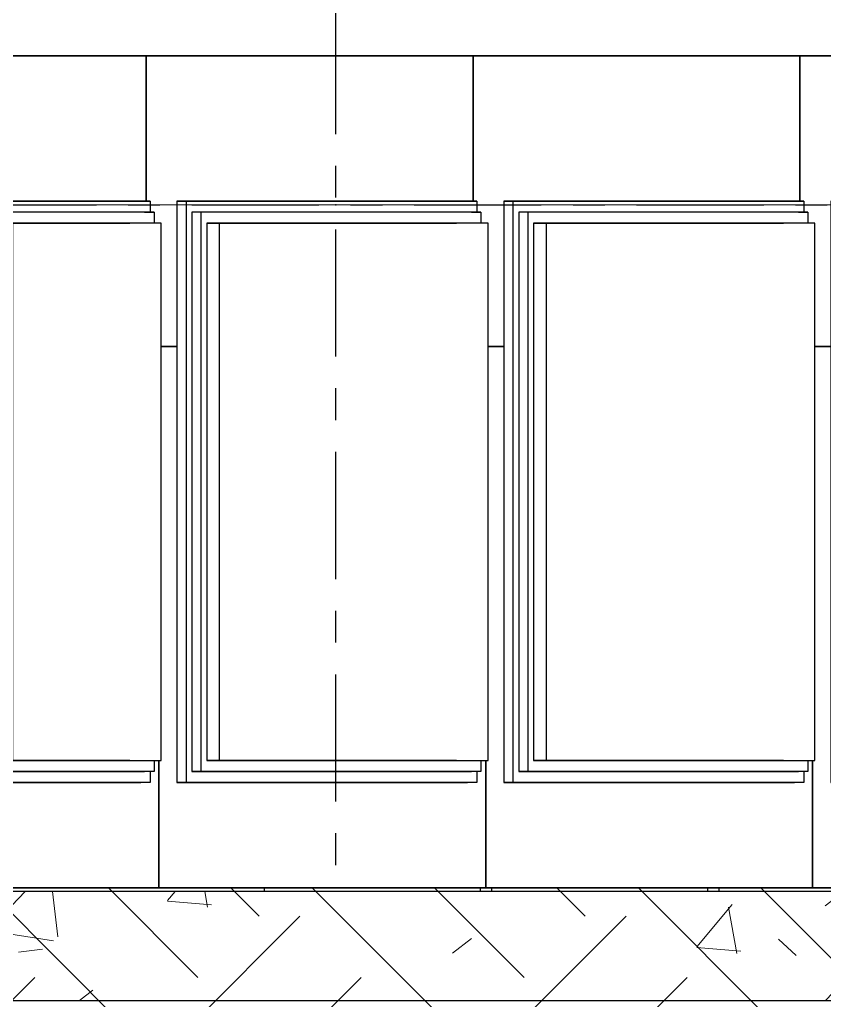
# Model space of a CAD drawing. Header units: millimetres. Extents: x 3774 to 718460, y -768339 to 192544.
# Drawn here: x 511096 to 512204, y -732512 to -731162 of the extents above; entities that cross this region are included whole.
import ezdxf
from ezdxf.enums import TextEntityAlignment as Align
from ezdxf.xclip import XClip

# ---------------------------------------------------------------- set-up
doc = ezdxf.new("R2010")
doc.units = ezdxf.units.MM
doc.header["$XCLIPFRAME"] = 0
doc.set_wipeout_variables(frame=1)
doc.linetypes.add('TA_GL_000.70000', pattern=[1.925, 0.7, -0.175, 0.175, -0.175, 0.7])
doc.linetypes.add('XKITLINE00', pattern=[0])
for name, color, linetype in [('000 - 0_HIDE_OBJ_FRAMING_DEF_SUB_1', 7, 'Continuous'), ('000 - 0_SYM_DWG_GRID-BUBBLE_MAIN_COLOR_1', 7, 'Continuous'), ('000 - 0_SYM_DWG_GRIDLINE_MAIN_COLOR_251', 7, 'Continuous'), ('000 - 0_SYM_DWG_LEVEL_TEXT', 7, 'Continuous')]:
    doc.layers.add(name, color=color, linetype=linetype)
doc.layers.add('Part', color=7, linetype='Continuous', lineweight=0)
doc.styles.add('ARIAL', font='arial.ttf')
doc.styles.add('Arial_1', font='arial.ttf', dxfattribs={"height": 125})
doc.styles.add('TA', font='', dxfattribs={"height": 4.5})
doc.styles.get('TA').set_extended_font_data('Cordia New')

# ---------------------------------------------------------------- blocks, each defined once
blk = doc.blocks.new('*U7980')
at = {"layer": '000 - 0_SYM_DWG_GRIDLINE_MAIN_COLOR_251', "color": 7, "linetype": 'ByBlock', "ltscale": 5}
blk.add_line((34.8, 0), (-343.8, 0), dxfattribs=at)
at = {"layer": '000 - 0_SYM_DWG_GRIDLINE_MAIN_COLOR_251', "color": 7}
blk.add_point((0, 0), dxfattribs=at)
at = {"color": 7, "style": 'TA', "flags": 1}
blk.add_attdef('LOCATION', (6, -6), '', height=4.5, rotation=270, dxfattribs=at)
at = {"layer": '000 - 0_SYM_DWG_GRID-BUBBLE_MAIN_COLOR_1', "color": 7, "style": 'ARIAL'}
blk.add_attdef('GRID-HEAD', text='', height=4, rotation=90, dxfattribs=at).set_placement((52.8, 0), align=Align.MIDDLE_CENTER)
blk = doc.blocks.new('*U6349')
at = {"color": 7}
blk.add_point((0, 0), dxfattribs=at)
at = {"layer": '000 - 0_SYM_DWG_LEVEL_TEXT', "color": 7, "style": 'Arial_1'}
for tag, p in [('LV_NAME_1', (-185.775, 11.925)), ('LV_NAME_2', (-185.787, 6.835)), ('LV_NAME_3', (-185.798, 1.744))]:
    blk.add_attdef(tag, p, '', height=3, dxfattribs=at)
blk = doc.blocks.new('*U6348')
at = {"color": 7}
blk.add_point((0, 0), dxfattribs=at)
at = {"layer": '000 - 0_SYM_DWG_LEVEL_TEXT', "color": 7, "style": 'Arial_1'}
for tag, p in [('LV_NAME_1', (-185.775, 11.925)), ('LV_NAME_2', (-185.787, 6.835)), ('LV_NAME_3', (-185.798, 1.744))]:
    blk.add_attdef(tag, p, '', height=3, dxfattribs=at)
blk = doc.blocks.new('*U6352')
at = {"layer": '000 - 0_SYM_DWG_GRIDLINE_MAIN_COLOR_251', "color": 7, "linetype": 'ByBlock', "ltscale": 5}
blk.add_line((70, 0), (-169.147, 0), dxfattribs=at)
at = {"color": 7, "style": 'TA', "flags": 1}
blk.add_attdef('LOCATION', (6, -6), '', height=4.5, rotation=270, dxfattribs=at)
blk = doc.blocks.new('*U6351')
at = {"layer": '000 - 0_SYM_DWG_GRIDLINE_MAIN_COLOR_251', "color": 7, "linetype": 'ByBlock', "ltscale": 5}
blk.add_line((70, 0), (-169.147, 0), dxfattribs=at)
at = {"color": 7, "style": 'TA', "flags": 1}
blk.add_attdef('LOCATION', (6, -6), '', height=4.5, rotation=270, dxfattribs=at)
blk = doc.blocks.new('W-1-PP19-SE-ENT3_20260407-142914_PP19_ENT3_ELE4_DIMS_2')
at = {"color": 7, "xscale": 50, "yscale": 50, "zscale": 50}
for name, p in [('*U6349', (0, 102450)), ('*U6348', (0, 101510))]:
    blk.add_blockref(name, p, dxfattribs=at)
at = {"layer": '000 - 0_SYM_DWG_GRIDLINE_MAIN_COLOR_251', "color": 7, "linetype": 'TA_GL_000.70000'}
for name, p, xscale, yscale, zscale, rotation in [('*U7980', (0, 102450), 50.00000000000007, 50.00000000000007, 50.00000000000007, 270), ('*U6352', (-2517, 102450), 50.00000000000003, 50.00000000000003, 50.00000000000003, 180), ('*U6351', (-2517, 101510), 50.00000000000003, 50.00000000000003, 50.00000000000003, 180)]:
    blk.add_blockref(name, p, dxfattribs=dict(at, xscale=xscale, yscale=yscale, zscale=zscale, rotation=rotation))
blk = doc.blocks.new('*A20176356')
at = {"layer": 'Part', "color": 7, "linetype": 'XKITLINE00', "lineweight": 0}
blk.add_line((2545.364959, -156.339902), (2577.484962, -156.339902), dxfattribs=at)
blk = doc.blocks.new('W-1-PP19-SE-ENT3_20260407-143459_PP19_ENT3_SE_ELE4')
at = {"color": 7, "lineweight": 0, "xscale": 125, "yscale": 125, "zscale": 125}
blk.add_blockref('*A20176356', (-320145.950375, 121992.48775), dxfattribs=at)
blk = doc.blocks.new('*U7984')
at = {"layer": 'Defpoints', "color": 7}
blk.add_lwpolyline([(0, -500), (11957.346, -500), (11957.346, 0), (0, 0)], close=True, dxfattribs=at)
at = {"color": 7}
blk.add_wipeout([(0, -500), (11957.346, -500), (11957.346, 0), (0, 0)], dxfattribs=at)
h = blk.add_hatch()
h.set_pattern_fill('EARTH', scale=50, angle=45)
h.paths.add_polyline_path([(0, -500), (11957.346, -500), (11957.346, 0), (0, 0)])
blk.add_line((-250, 0), (12207.346, 0), dxfattribs=at)
blk = doc.blocks.new('DPA_Rectangular - 250 x 400 mm-V144-2350-01 ENTRANCE 3 ELEVATION 4')
at = {"layer": '000 - 0_HIDE_OBJ_FRAMING_DEF_SUB_1', "color": 7}
for p, q in [((-13162.7, 102450), (-13037.7, 102450)), ((-12816.3, 102450), (-13162.7, 102450)), ((-13037.7, 102450), (-12691.3, 102450)), ((-12691.3, 102450), (-12816.3, 102450))]:
    blk.add_line(p, q, dxfattribs=at)
blk = doc.blocks.new('DPA_CP_Entrance Facade Base Panel - Facade Base Panel-V154-2350-01 ENTRANCE 3 ELEVATION 4')
at = {"layer": '000 - 0_HIDE_OBJ_FRAMING_DEF_SUB_1', "color": 7}
for p, q in [((-11983, 102450), (-12433, 102450)), ((-12433, 102450), (-12415.6, 102450)), ((-12415.6, 102450), (-11965.6, 102450)), ((-12415.6, 102250), (-12415.6, 102450)), ((-11965.6, 102450), (-11983, 102450)), ((-11965.6, 102450), (-11965.6, 102250)), ((-12360.3, 102250), (-12373.3, 102250)), ((-12373.3, 102250), (-12373.3, 101450)), ((-12373.3, 102250), (-11973.3, 102250)), ((-12360.3, 101450), (-12360.3, 102250)), ((-11960.3, 102250), (-12360.3, 102250)), ((-11973.3, 102250), (-11960.3, 102250)), ((-11960.3, 102250), (-11960.3, 102235)), ((-12339.8, 102235), (-12352.8, 102235)), ((-12352.8, 102235), (-12352.8, 101465)), ((-11967.8, 102235), (-12352.8, 102235)), ((-12339.8, 101465), (-12339.8, 102235)), ((-11954.8, 102235), (-12339.8, 102235)), ((-11967, 102235), (-11954.8, 102235)), ((-11954.8, 102235), (-11954.8, 102220)), ((-11988.3, 102220), (-12332.3, 102220)), ((-12332.3, 102220), (-12332.3, 101480)), ((-11962.3, 102220), (-12332.3, 102220)), ((-12332.3, 102220), (-11988.3, 102220)), ((-12332.3, 102220), (-12315, 102220)), ((-11945, 102220), (-12315, 102220)), ((-12315, 102220), (-12315, 101480)), ((-11962.3, 102220), (-11988.3, 102220)), ((-11945, 102220), (-11988.3, 102220)), ((-11945, 101480), (-11945, 102220)), ((-12373.3, 102050), (-12395, 102050)), ((-12395, 102050), (-12373.3, 102050)), ((-12398.3, 101305), (-12398.3, 101480)), ((-11988.3, 101480), (-12332.3, 101480)), ((-12332.3, 101480), (-11962.3, 101480)), ((-11988.3, 101480), (-12332.3, 101480)), ((-12332.3, 101480), (-12315, 101480)), ((-12315, 101480), (-11945, 101480)), ((-11988.3, 101480), (-11962.3, 101480)), ((-11988.3, 101480), (-11945, 101480)), ((-11954.8, 101480), (-11954.8, 101465)), ((-11948.3, 101480), (-11948.3, 101305)), ((-12339.8, 101465), (-12352.8, 101465)), ((-12352.8, 101465), (-11967.8, 101465)), ((-11954.8, 101465), (-12339.8, 101465)), ((-11954.8, 101465), (-11967, 101465)), ((-11960.3, 101465), (-11960.3, 101450)), ((-12360.3, 101450), (-12373.3, 101450)), ((-12373.3, 101450), (-11973.3, 101450)), ((-11960.3, 101450), (-12360.3, 101450)), ((-11960.3, 101450), (-11973.3, 101450))]:
    blk.add_line(p, q, dxfattribs=at)
blk = doc.blocks.new('DPA_CP_Entrance Facade Base Panel - Facade Base Panel-12301301-2350-01 ENTRANCE 3 ELEVATION 4')
at = {"layer": '000 - 0_HIDE_OBJ_FRAMING_DEF_SUB_1', "color": 7}
for p, q in [((-11533, 102450), (-11983, 102450)), ((-11983, 102450), (-11965.6, 102450)), ((-11965.6, 102450), (-11515.6, 102450)), ((-11965.6, 102250), (-11965.6, 102450)), ((-11515.6, 102450), (-11533, 102450)), ((-11515.6, 102450), (-11515.6, 102250)), ((-11910.3, 102250), (-11923.3, 102250)), ((-11923.3, 102250), (-11923.3, 101450)), ((-11923.3, 102250), (-11523.3, 102250)), ((-11910.3, 101450), (-11910.3, 102250)), ((-11510.3, 102250), (-11910.3, 102250)), ((-11523.3, 102250), (-11510.3, 102250)), ((-11510.3, 102250), (-11510.3, 102235)), ((-11889.8, 102235), (-11902.8, 102235)), ((-11902.8, 102235), (-11902.8, 101465)), ((-11517.8, 102235), (-11902.8, 102235)), ((-11889.8, 101465), (-11889.8, 102235)), ((-11504.8, 102235), (-11889.8, 102235)), ((-11517.8, 102235), (-11504.8, 102235)), ((-11504.8, 102235), (-11504.8, 102220)), ((-11538.3, 102220), (-11882.3, 102220)), ((-11882.3, 102220), (-11882.3, 101480)), ((-11512.3, 102220), (-11882.3, 102220)), ((-11882.3, 102220), (-11538.3, 102220)), ((-11882.3, 102220), (-11865, 102220)), ((-11495, 102220), (-11865, 102220)), ((-11865, 102220), (-11865, 101480)), ((-11512.3, 102220), (-11538.3, 102220)), ((-11495, 102220), (-11538.3, 102220)), ((-11495, 101480), (-11495, 102220)), ((-11923.3, 102050), (-11945, 102050)), ((-11945, 102050), (-11923.3, 102050)), ((-11948.3, 101305), (-11948.3, 101480)), ((-11538.3, 101480), (-11882.3, 101480)), ((-11882.3, 101480), (-11512.3, 101480)), ((-11538.3, 101480), (-11882.3, 101480)), ((-11882.3, 101480), (-11865, 101480)), ((-11865, 101480), (-11495, 101480)), ((-11538.3, 101480), (-11512.3, 101480)), ((-11538.3, 101480), (-11495, 101480)), ((-11504.8, 101480), (-11504.8, 101465)), ((-11498.3, 101480), (-11498.3, 101305)), ((-11889.8, 101465), (-11902.8, 101465)), ((-11902.8, 101465), (-11517.8, 101465)), ((-11504.8, 101465), (-11889.8, 101465)), ((-11504.8, 101465), (-11517.8, 101465)), ((-11510.3, 101465), (-11510.3, 101450)), ((-11910.3, 101450), (-11923.3, 101450)), ((-11923.3, 101450), (-11523.3, 101450)), ((-11510.3, 101450), (-11910.3, 101450)), ((-11510.3, 101450), (-11523.3, 101450))]:
    blk.add_line(p, q, dxfattribs=at)
blk = doc.blocks.new('DPA_CP_Entrance Facade Base Panel - Facade Base Panel-V155-2350-01 ENTRANCE 3 ELEVATION 4')
at = {"layer": '000 - 0_HIDE_OBJ_FRAMING_DEF_SUB_1', "color": 7}
for p, q in [((-12883, 102450), (-13333, 102450)), ((-13333, 102450), (-13315.6, 102450)), ((-13315.6, 102450), (-12865.6, 102450)), ((-13315.6, 102250), (-13315.6, 102450)), ((-12865.6, 102450), (-12883, 102450)), ((-12865.6, 102450), (-12865.6, 102250)), ((-13260.3, 102250), (-13273.3, 102250)), ((-13273.3, 102250), (-13273.3, 101450)), ((-13273.3, 102250), (-12873.3, 102250)), ((-13260.3, 101450), (-13260.3, 102250)), ((-12860.3, 102250), (-13260.3, 102250)), ((-12873.3, 102250), (-12860.3, 102250)), ((-12860.3, 102250), (-12860.3, 102235)), ((-13239.8, 102235), (-13252.8, 102235)), ((-13252.8, 102235), (-13252.8, 101465)), ((-12867.8, 102235), (-13252.8, 102235)), ((-13239.8, 101465), (-13239.8, 102235)), ((-12854.8, 102235), (-13239.8, 102235)), ((-12867.8, 102235), (-12854.8, 102235)), ((-12854.8, 102235), (-12854.8, 102220)), ((-12888.3, 102220), (-13232.3, 102220)), ((-13232.3, 102220), (-13232.3, 101480)), ((-12862.3, 102220), (-13232.3, 102220)), ((-13232.3, 102220), (-12888.3, 102220)), ((-13232.3, 102220), (-13215, 102220)), ((-12845, 102220), (-13215, 102220)), ((-13215, 102220), (-13215, 101480)), ((-12862.3, 102220), (-12888.3, 102220)), ((-12845.8, 102220), (-12888.3, 102220)), ((-12845, 101480), (-12845, 102220)), ((-13273.3, 102050), (-13295, 102050)), ((-13295, 102050), (-13273.3, 102050)), ((-13298.3, 101305), (-13298.3, 101480)), ((-12888.3, 101480), (-13232.3, 101480)), ((-13232.3, 101480), (-12862.3, 101480)), ((-12888.3, 101480), (-13232.3, 101480)), ((-13232.3, 101480), (-13215, 101480)), ((-13215, 101480), (-12845, 101480)), ((-12888.3, 101480), (-12862.3, 101480)), ((-12888.3, 101480), (-12845.8, 101480)), ((-12854.8, 101480), (-12854.8, 101465)), ((-12848.3, 101480), (-12848.3, 101305)), ((-13239.8, 101465), (-13252.8, 101465)), ((-13252.8, 101465), (-12867.8, 101465)), ((-12854.8, 101465), (-13239.8, 101465)), ((-12854.8, 101465), (-12867.8, 101465)), ((-12860.3, 101465), (-12860.3, 101450)), ((-13260.3, 101450), (-13273.3, 101450)), ((-13273.3, 101450), (-12873.3, 101450)), ((-12860.3, 101450), (-13260.3, 101450)), ((-12860.3, 101450), (-12873.3, 101450))]:
    blk.add_line(p, q, dxfattribs=at)
blk = doc.blocks.new('DPA_CP_Entrance Facade Base Panel - Facade Base Panel-12301302-2350-01 ENTRANCE 3 ELEVATION 4')
at = {"layer": '000 - 0_HIDE_OBJ_FRAMING_DEF_SUB_1', "color": 7}
for p, q in [((-13333, 102450), (-13617.8, 102450)), ((-13617.8, 102450), (-13600.4, 102450)), ((-13617.8, 101305), (-13617.8, 102450)), ((-13600.4, 102450), (-13315.6, 102450)), ((-13600.4, 101305), (-13600.4, 102450)), ((-13315.6, 102450), (-13333, 102450)), ((-13315.6, 102450), (-13315.6, 102250)), ((-13545.1, 102250), (-13558.1, 102250)), ((-13558.1, 102250), (-13558.1, 101450)), ((-13558.1, 102250), (-13323.3, 102250)), ((-13545.1, 101450), (-13545.1, 102250)), ((-13310.3, 102250), (-13545.1, 102250)), ((-13323.3, 102250), (-13310.3, 102250)), ((-13310.3, 102250), (-13310.3, 102235)), ((-13524.6, 102235), (-13537.6, 102235)), ((-13537.6, 102235), (-13537.6, 101465)), ((-13317.8, 102235), (-13537.6, 102235)), ((-13524.6, 101465), (-13524.6, 102235)), ((-13304.8, 102235), (-13524.6, 102235)), ((-13317.8, 102235), (-13304.8, 102235)), ((-13304.8, 102235), (-13304.8, 102220)), ((-13338.3, 102220), (-13517.1, 102220)), ((-13517.1, 102220), (-13517.1, 101480)), ((-13312.3, 102220), (-13517.1, 102220)), ((-13517.1, 102220), (-13338.3, 102220)), ((-13517.1, 102220), (-13499.8, 102220)), ((-13295, 102220), (-13499.8, 102220)), ((-13499.8, 102220), (-13499.8, 101480)), ((-13312.3, 102220), (-13338.3, 102220)), ((-13295, 102220), (-13338.3, 102220)), ((-13295, 101480), (-13295, 102220)), ((-13558.1, 102050), (-13600.4, 102050)), ((-13600.4, 102050), (-13583.1, 102050)), ((-13600.4, 101305), (-13600.4, 102050)), ((-13583.1, 102050), (-13558.1, 102050)), ((-13583.1, 101305), (-13583.1, 102050)), ((-13338.3, 101480), (-13517.1, 101480)), ((-13517.1, 101480), (-13312.3, 101480)), ((-13338.3, 101480), (-13517.1, 101480)), ((-13517.1, 101480), (-13499.8, 101480)), ((-13499.8, 101480), (-13295, 101480)), ((-13338.3, 101480), (-13312.3, 101480)), ((-13338.3, 101480), (-13295, 101480)), ((-13304.8, 101480), (-13304.8, 101465)), ((-13298.3, 101480), (-13298.3, 101305)), ((-13524.6, 101465), (-13537.6, 101465)), ((-13537.6, 101465), (-13317.8, 101465)), ((-13304.8, 101465), (-13524.6, 101465)), ((-13304.8, 101465), (-13317.8, 101465)), ((-13310.3, 101465), (-13310.3, 101450)), ((-13545.1, 101450), (-13558.1, 101450)), ((-13558.1, 101450), (-13323.3, 101450)), ((-13310.3, 101450), (-13545.1, 101450)), ((-13310.3, 101450), (-13323.3, 101450))]:
    blk.add_line(p, q, dxfattribs=at)
blk = doc.blocks.new('DPA_Drainage Gutter_Landscape_Type A - DPA_Drainage Gutter_Landscape_Type A-17304973-2350-01 ENTRANCE 3 ELEVATION 4')
at = {"layer": '000 - 0_HIDE_OBJ_FRAMING_DEF_SUB_1', "color": 7}
for p, q in [((-13197.4, 101305), (-13494.9, 101305)), ((-13494.9, 101305), (-13152.8, 101305)), ((-13485.3, 101305), (-13194.8, 101305)), ((-13398.7, 101305), (-13485.3, 101305)), ((-13108.2, 101305), (-13398.7, 101305)), ((-13392.7, 101305), (-13389.2, 101305)), ((-13325.5, 101305), (-13392.7, 101305)), ((-13389.2, 101305), (-13322, 101305)), ((-13385.7, 101305), (-13379.2, 101305)), ((-13318.5, 101305), (-13385.7, 101305)), ((-13379.2, 101305), (-13312, 101305)), ((-13375.7, 101305), (-13369.2, 101305)), ((-13308.5, 101305), (-13375.7, 101305)), ((-13369.2, 101305), (-13302, 101305)), ((-13365.7, 101305), (-13359.2, 101305)), ((-13298.5, 101305), (-13365.7, 101305)), ((-13359.2, 101305), (-13292, 101305)), ((-13355.7, 101305), (-13349.2, 101305)), ((-13288.5, 101305), (-13355.7, 101305)), ((-13349.2, 101305), (-13282, 101305)), ((-13345.7, 101305), (-13339.2, 101305)), ((-13278.5, 101305), (-13345.7, 101305)), ((-13339.2, 101305), (-13272, 101305)), ((-13335.7, 101305), (-13329.2, 101305)), ((-13268.5, 101305), (-13335.7, 101305)), ((-13329.2, 101305), (-13262, 101305)), ((-13325.7, 101305), (-13319.2, 101305)), ((-13258.5, 101305), (-13325.7, 101305)), ((-13322, 101305), (-13325.5, 101305)), ((-13319.5, 101305), (-13316, 101305)), ((-13252.4, 101305), (-13319.5, 101305)), ((-13319.2, 101305), (-13252, 101305)), ((-13312, 101305), (-13318.5, 101305)), ((-13316, 101305), (-13248.9, 101305)), ((-13315.7, 101305), (-13309.2, 101305)), ((-13248.5, 101305), (-13315.7, 101305)), ((-13312.5, 101305), (-13306, 101305)), ((-13245.4, 101305), (-13312.5, 101305)), ((-13309.2, 101305), (-13242, 101305)), ((-13302, 101305), (-13308.5, 101305)), ((-13306, 101305), (-13238.9, 101305)), ((-13305.7, 101305), (-13299.2, 101305)), ((-13238.5, 101305), (-13305.7, 101305)), ((-13302.5, 101305), (-13296, 101305)), ((-13236.3, 101305), (-13302.5, 101305)), ((-13299.2, 101305), (-13232, 101305)), ((-13292, 101305), (-13298.5, 101305)), ((-13296, 101305), (-13228.9, 101305)), ((-13295.7, 101305), (-13289.2, 101305)), ((-13228.5, 101305), (-13295.7, 101305)), ((-13292.5, 101305), (-13286, 101305)), ((-13225.4, 101305), (-13292.5, 101305)), ((-13289.2, 101305), (-13222, 101305)), ((-13282, 101305), (-13288.5, 101305)), ((-13286, 101305), (-13218.9, 101305)), ((-13285.7, 101305), (-13279.2, 101305)), ((-13218.5, 101305), (-13285.7, 101305)), ((-13282.5, 101305), (-13276, 101305)), ((-13215.4, 101305), (-13282.5, 101305)), ((-13279.2, 101305), (-13212, 101305)), ((-13272, 101305), (-13278.5, 101305)), ((-13276, 101305), (-13208.9, 101305)), ((-13275.7, 101305), (-13269.2, 101305)), ((-13208.5, 101305), (-13275.7, 101305)), ((-13272.5, 101305), (-13266, 101305)), ((-13205.4, 101305), (-13272.5, 101305)), ((-13269.2, 101305), (-13202, 101305)), ((-13262, 101305), (-13268.5, 101305)), ((-13266, 101305), (-13198.9, 101305)), ((-13265.7, 101305), (-13259.2, 101305)), ((-13198.5, 101305), (-13265.7, 101305)), ((-13262.5, 101305), (-13256, 101305)), ((-13195.4, 101305), (-13262.5, 101305)), ((-13259.2, 101305), (-13192, 101305)), ((-13252, 101305), (-13258.5, 101305)), ((-13256, 101305), (-13188.9, 101305)), ((-13255.7, 101305), (-13249.2, 101305)), ((-13188.5, 101305), (-13255.7, 101305)), ((-13252.5, 101305), (-13246, 101305)), ((-13185.4, 101305), (-13252.5, 101305)), ((-13248.9, 101305), (-13252.4, 101305)), ((-13249.2, 101305), (-13182, 101305)), ((-13242, 101305), (-13248.5, 101305)), ((-13246.3, 101305), (-12955.8, 101305)), ((-13159.7, 101305), (-13246.3, 101305)), ((-13246, 101305), (-13178.9, 101305)), ((-13245.7, 101305), (-13239.2, 101305)), ((-13178.5, 101305), (-13245.7, 101305)), ((-13238.9, 101305), (-13245.4, 101305)), ((-13242.5, 101305), (-13236.3, 101305)), ((-13175.4, 101305), (-13242.5, 101305)), ((-13239.2, 101305), (-13172, 101305)), ((-13232, 101305), (-13238.5, 101305)), ((-13236, 101305), (-13168.9, 101305)), ((-13235.7, 101305), (-13229.2, 101305)), ((-13168.5, 101305), (-13235.7, 101305)), ((-13228.9, 101305), (-13235.4, 101305)), ((-13232.5, 101305), (-13226, 101305)), ((-13165.4, 101305), (-13232.5, 101305)), ((-13229.2, 101305), (-13162, 101305)), ((-13222, 101305), (-13228.5, 101305)), ((-13226, 101305), (-13158.9, 101305)), ((-13225.7, 101305), (-13219.2, 101305)), ((-13158.5, 101305), (-13225.7, 101305)), ((-13218.9, 101305), (-13225.4, 101305)), ((-13222.5, 101305), (-13216, 101305)), ((-13155.4, 101305), (-13222.5, 101305)), ((-13219.2, 101305), (-13152, 101305)), ((-13212, 101305), (-13218.5, 101305)), ((-13216, 101305), (-13148.9, 101305)), ((-13215.7, 101305), (-13209.2, 101305)), ((-13148.5, 101305), (-13215.7, 101305)), ((-13208.9, 101305), (-13215.4, 101305)), ((-13212.5, 101305), (-13206, 101305)), ((-13145.4, 101305), (-13212.5, 101305)), ((-13209.2, 101305), (-13142, 101305)), ((-13202, 101305), (-13208.5, 101305)), ((-13206, 101305), (-13138.9, 101305)), ((-13205.7, 101305), (-13199.2, 101305)), ((-13138.7, 101305), (-13205.7, 101305)), ((-13198.9, 101305), (-13205.4, 101305)), ((-13202.5, 101305), (-13196, 101305)), ((-13135.4, 101305), (-13202.5, 101305)), ((-13199.2, 101305), (-13132, 101305)), ((-13192, 101305), (-13198.5, 101305)), ((-12855.3, 101305), (-13197.4, 101305)), ((-13196, 101305), (-13128.9, 101305)), ((-13195.7, 101305), (-13189.2, 101305)), ((-13128.5, 101305), (-13195.7, 101305)), ((-13188.9, 101305), (-13195.4, 101305)), ((-13194.8, 101305), (-13108.2, 101305)), ((-13192.5, 101305), (-13186, 101305)), ((-13125.4, 101305), (-13192.5, 101305)), ((-13189.2, 101305), (-13122, 101305)), ((-13182, 101305), (-13188.5, 101305)), ((-13186, 101305), (-13118.9, 101305)), ((-13185.7, 101305), (-13179.2, 101305)), ((-13118.5, 101305), (-13185.7, 101305)), ((-13178.9, 101305), (-13185.4, 101305)), ((-13182.5, 101305), (-13176, 101305)), ((-13115.4, 101305), (-13182.5, 101305)), ((-12884.5, 101305), (-13182, 101305)), ((-13182, 101305), (-12839.9, 101305)), ((-13179.2, 101305), (-13112, 101305)), ((-13172, 101305), (-13178.5, 101305)), ((-13176, 101305), (-13108.9, 101305)), ((-13175.7, 101305), (-13169.2, 101305)), ((-13108.5, 101305), (-13175.7, 101305)), ((-13168.9, 101305), (-13175.4, 101305)), ((-13172.5, 101305), (-13166, 101305)), ((-13105.4, 101305), (-13172.5, 101305)), ((-13172.4, 101305), (-12881.9, 101305)), ((-13085.8, 101305), (-13172.4, 101305)), ((-13169.2, 101305), (-13102, 101305)), ((-13162, 101305), (-13168.5, 101305)), ((-13166, 101305), (-13098.9, 101305)), ((-13165.7, 101305), (-13159.2, 101305)), ((-13098.5, 101305), (-13165.7, 101305)), ((-13158.9, 101305), (-13165.4, 101305)), ((-13162.5, 101305), (-13156, 101305)), ((-13095.4, 101305), (-13162.5, 101305)), ((-12869.2, 101305), (-13159.7, 101305)), ((-13159.2, 101305), (-13092, 101305)), ((-13152, 101305), (-13158.5, 101305)), ((-13156, 101305), (-13088.9, 101305)), ((-13155.7, 101305), (-13149.2, 101305)), ((-13088.5, 101305), (-13155.7, 101305)), ((-13148.9, 101305), (-13155.4, 101305)), ((-13152.8, 101305), (-12855.3, 101305)), ((-13152.8, 101300), (-13152.8, 101305)), ((-13152.5, 101305), (-13146, 101305)), ((-13085.4, 101305), (-13152.5, 101305)), ((-13149.2, 101305), (-13082, 101305)), ((-13142, 101305), (-13148.5, 101305)), ((-13146, 101305), (-13078.9, 101305)), ((-13145.7, 101305), (-13139.2, 101305)), ((-13078.5, 101305), (-13145.7, 101305)), ((-13138.9, 101305), (-13145.4, 101305)), ((-13142.5, 101305), (-13136, 101305)), ((-13075.4, 101305), (-13142.5, 101305)), ((-13138.7, 101305), (-13072, 101305)), ((-13132, 101305), (-13138.5, 101305)), ((-13136, 101305), (-13068.9, 101305)), ((-13135.7, 101305), (-13129.2, 101305)), ((-13068.5, 101305), (-13135.7, 101305)), ((-13128.9, 101305), (-13135.4, 101305)), ((-13132.5, 101305), (-13126, 101305)), ((-13065.4, 101305), (-13132.5, 101305)), ((-13129.2, 101305), (-13062, 101305)), ((-13122, 101305), (-13128.5, 101305)), ((-13126, 101305), (-13058.9, 101305)), ((-13125.7, 101305), (-13119.2, 101305)), ((-13058.5, 101305), (-13125.7, 101305)), ((-13118.9, 101305), (-13125.4, 101305)), ((-13122.5, 101305), (-13116, 101305)), ((-13055.4, 101305), (-13122.5, 101305)), ((-13119.2, 101305), (-13052, 101305)), ((-13112, 101305), (-13118.5, 101305)), ((-13116, 101305), (-13048.9, 101305)), ((-13115.7, 101305), (-13109.2, 101305)), ((-13048.5, 101305), (-13115.7, 101305)), ((-13108.9, 101305), (-13115.4, 101305)), ((-13112.5, 101305), (-13106, 101305)), ((-13045.4, 101305), (-13112.5, 101305)), ((-13109.2, 101305), (-13042, 101305)), ((-13102, 101305), (-13108.5, 101305)), ((-13106, 101305), (-13038.9, 101305)), ((-13105.7, 101305), (-13102.2, 101305)), ((-13038.5, 101305), (-13105.7, 101305)), ((-13098.9, 101305), (-13105.4, 101305)), ((-13102.5, 101305), (-13096, 101305)), ((-13035.4, 101305), (-13102.5, 101305)), ((-13102.2, 101305), (-13035, 101305)), ((-13092, 101305), (-13098.5, 101305)), ((-13096, 101305), (-13028.9, 101305)), ((-13088.9, 101305), (-13095.4, 101305)), ((-13092.5, 101305), (-13086, 101305)), ((-13025.4, 101305), (-13092.5, 101305)), ((-13082, 101305), (-13088.5, 101305)), ((-13086, 101305), (-13018.9, 101305)), ((-12795.3, 101305), (-13085.8, 101305)), ((-13078.9, 101305), (-13085.4, 101305)), ((-13082.5, 101305), (-13076, 101305)), ((-13015.4, 101305), (-13082.5, 101305)), ((-13079.8, 101305), (-13076.3, 101305)), ((-13012.6, 101305), (-13079.8, 101305)), ((-13072, 101305), (-13078.5, 101305)), ((-13076.3, 101305), (-13009.1, 101305)), ((-13076, 101305), (-13008.9, 101305)), ((-13068.9, 101305), (-13075.4, 101305)), ((-13072.8, 101305), (-13066.3, 101305)), ((-13005.6, 101305), (-13072.8, 101305)), ((-13072.5, 101305), (-13066, 101305)), ((-13005.4, 101305), (-13072.5, 101305)), ((-13062, 101305), (-13068.5, 101305)), ((-13066.3, 101305), (-12999.1, 101305)), ((-13066, 101305), (-12998.9, 101305)), ((-13058.9, 101305), (-13065.4, 101305)), ((-13062.8, 101305), (-13056.3, 101305)), ((-12995.6, 101305), (-13062.8, 101305)), ((-13062.5, 101305), (-13056, 101305)), ((-12995.4, 101305), (-13062.5, 101305)), ((-13052, 101305), (-13058.5, 101305)), ((-13056.3, 101305), (-12989.1, 101305)), ((-13056, 101305), (-12988.9, 101305)), ((-13048.9, 101305), (-13055.4, 101305)), ((-13052.8, 101305), (-13046.3, 101305)), ((-12985.6, 101305), (-13052.8, 101305)), ((-13052.5, 101305), (-13046, 101305)), ((-12985.4, 101305), (-13052.5, 101305)), ((-13042, 101305), (-13048.5, 101305)), ((-13046.3, 101305), (-12979.1, 101305)), ((-13046, 101305), (-12978.9, 101305)), ((-13038.9, 101305), (-13045.4, 101305)), ((-13042.8, 101305), (-13036.3, 101305)), ((-12975.6, 101305), (-13042.8, 101305)), ((-13042.5, 101305), (-13036, 101305)), ((-12975.4, 101305), (-13042.5, 101305)), ((-13035, 101305), (-13038.5, 101305)), ((-13036.3, 101305), (-12969.1, 101305)), ((-13036, 101305), (-12968.9, 101305)), ((-13028.9, 101305), (-13035.4, 101305)), ((-13032.8, 101305), (-13026.3, 101305)), ((-12965.6, 101305), (-13032.8, 101305)), ((-13032.5, 101305), (-13029, 101305)), ((-12965.4, 101305), (-13032.5, 101305)), ((-13029, 101305), (-12961.9, 101305)), ((-13026.3, 101305), (-12959.1, 101305)), ((-13018.9, 101305), (-13025.4, 101305)), ((-13022.8, 101305), (-13016.3, 101305)), ((-12955.6, 101305), (-13022.8, 101305)), ((-13016.3, 101305), (-12949.1, 101305)), ((-13008.9, 101305), (-13015.4, 101305)), ((-13012.8, 101305), (-13006.3, 101305)), ((-12945.6, 101305), (-13012.8, 101305)), ((-13009.1, 101305), (-13012.6, 101305)), ((-13006.6, 101305), (-13003.1, 101305)), ((-12939.5, 101305), (-13006.6, 101305)), ((-13006.3, 101305), (-12939.1, 101305)), ((-12999.1, 101305), (-13005.6, 101305)), ((-12998.9, 101305), (-13005.4, 101305)), ((-13003.1, 101305), (-12936, 101305)), ((-13002.8, 101305), (-12996.3, 101305)), ((-12935.6, 101305), (-13002.8, 101305)), ((-12999.6, 101305), (-12993.1, 101305)), ((-12932.5, 101305), (-12999.6, 101305)), ((-12996.3, 101305), (-12929.1, 101305)), ((-12989.1, 101305), (-12995.6, 101305)), ((-12988.9, 101305), (-12995.4, 101305)), ((-12993.1, 101305), (-12926, 101305)), ((-12992.8, 101305), (-12986.3, 101305)), ((-12925.6, 101305), (-12992.8, 101305)), ((-12989.6, 101305), (-12983.1, 101305)), ((-12922.5, 101305), (-12989.6, 101305)), ((-12986.3, 101305), (-12919.1, 101305)), ((-12979.1, 101305), (-12985.6, 101305)), ((-12978.9, 101305), (-12985.4, 101305)), ((-12983.1, 101305), (-12916, 101305)), ((-12982.8, 101305), (-12976.3, 101305)), ((-12915.6, 101305), (-12982.8, 101305)), ((-12979.6, 101305), (-12973.1, 101305)), ((-12912.5, 101305), (-12979.6, 101305)), ((-12976.3, 101305), (-12909.1, 101305)), ((-12969.1, 101305), (-12975.6, 101305)), ((-12968.9, 101305), (-12975.4, 101305)), ((-12973.1, 101305), (-12906, 101305)), ((-12972.8, 101305), (-12966.3, 101305)), ((-12905.6, 101305), (-12972.8, 101305)), ((-12969.6, 101305), (-12963.1, 101305)), ((-12902.5, 101305), (-12969.6, 101305)), ((-12966.3, 101305), (-12899.1, 101305)), ((-12959.1, 101305), (-12965.6, 101305)), ((-12961.9, 101305), (-12965.4, 101305)), ((-12963.1, 101305), (-12896, 101305)), ((-12962.8, 101305), (-12956.3, 101305)), ((-12895.6, 101305), (-12962.8, 101305)), ((-12959.6, 101305), (-12953.1, 101305)), ((-12892.5, 101305), (-12959.6, 101305)), ((-12956.3, 101305), (-12889.1, 101305)), ((-12955.8, 101305), (-12869.2, 101305)), ((-12949.1, 101305), (-12955.6, 101305)), ((-12953.1, 101305), (-12886, 101305)), ((-12952.8, 101305), (-12946.3, 101305)), ((-12885.6, 101305), (-12952.8, 101305)), ((-12949.6, 101305), (-12943.4, 101305)), ((-12882.5, 101305), (-12949.6, 101305)), ((-12946.3, 101305), (-12879.1, 101305)), ((-12939.1, 101305), (-12945.6, 101305)), ((-12943.1, 101305), (-12876, 101305)), ((-12942.8, 101305), (-12936.3, 101305)), ((-12875.6, 101305), (-12942.8, 101305)), ((-12939.6, 101305), (-12933.1, 101305)), ((-12872.5, 101305), (-12939.6, 101305)), ((-12936, 101305), (-12939.5, 101305)), ((-12936.3, 101305), (-12869.1, 101305)), ((-12929.1, 101305), (-12935.6, 101305)), ((-12933.4, 101305), (-12642.9, 101305)), ((-12846.8, 101305), (-12933.4, 101305)), ((-12933.1, 101305), (-12866, 101305)), ((-12932.8, 101305), (-12926.3, 101305)), ((-12865.6, 101305), (-12932.8, 101305)), ((-12926, 101305), (-12932.5, 101305)), ((-12929.6, 101305), (-12923.1, 101305)), ((-12862.5, 101305), (-12929.6, 101305)), ((-12926.3, 101305), (-12859.1, 101305)), ((-12919.1, 101305), (-12925.6, 101305)), ((-12923.1, 101305), (-12856, 101305)), ((-12922.8, 101305), (-12916.3, 101305)), ((-12855.6, 101305), (-12922.8, 101305)), ((-12916, 101305), (-12922.5, 101305)), ((-12919.6, 101305), (-12913.1, 101305)), ((-12852.5, 101305), (-12919.6, 101305)), ((-12916.3, 101305), (-12849.1, 101305)), ((-12909.1, 101305), (-12915.6, 101305)), ((-12913.1, 101305), (-12846, 101305)), ((-12912.8, 101305), (-12906.3, 101305)), ((-12845.8, 101305), (-12912.8, 101305)), ((-12906, 101305), (-12912.5, 101305)), ((-12909.6, 101305), (-12903.1, 101305)), ((-12842.5, 101305), (-12909.6, 101305)), ((-12906.3, 101305), (-12839.1, 101305)), ((-12899.1, 101305), (-12905.6, 101305)), ((-12903.1, 101305), (-12836, 101305)), ((-12902.8, 101305), (-12896.3, 101305)), ((-12835.6, 101305), (-12902.8, 101305)), ((-12896, 101305), (-12902.5, 101305)), ((-12899.6, 101305), (-12893.1, 101305)), ((-12832.5, 101305), (-12899.6, 101305)), ((-12896.3, 101305), (-12829.1, 101305)), ((-12889.1, 101305), (-12895.6, 101305)), ((-12893.1, 101305), (-12826, 101305)), ((-12892.8, 101305), (-12886.3, 101305)), ((-12825.6, 101305), (-12892.8, 101305)), ((-12886, 101305), (-12892.5, 101305)), ((-12889.6, 101305), (-12883.1, 101305)), ((-12822.5, 101305), (-12889.6, 101305)), ((-12886.3, 101305), (-12819.1, 101305)), ((-12879.1, 101305), (-12885.6, 101305)), ((-12542.4, 101305), (-12884.5, 101305)), ((-12883.1, 101305), (-12816, 101305)), ((-12882.8, 101305), (-12876.3, 101305)), ((-12815.6, 101305), (-12882.8, 101305)), ((-12876, 101305), (-12882.5, 101305)), ((-12881.9, 101305), (-12795.3, 101305)), ((-12879.6, 101305), (-12873.1, 101305)), ((-12812.5, 101305), (-12879.6, 101305)), ((-12876.3, 101305), (-12809.1, 101305)), ((-12869.1, 101305), (-12875.6, 101305)), ((-12873.1, 101305), (-12806, 101305)), ((-12872.8, 101305), (-12866.3, 101305)), ((-12805.6, 101305), (-12872.8, 101305)), ((-12866, 101305), (-12872.5, 101305)), ((-12869.6, 101305), (-12863.1, 101305)), ((-12802.5, 101305), (-12869.6, 101305)), ((-12571.6, 101305), (-12869.1, 101305)), ((-12869.1, 101305), (-12527, 101305)), ((-12866.3, 101305), (-12799.1, 101305)), ((-12859.1, 101305), (-12865.6, 101305)), ((-12863.1, 101305), (-12796, 101305)), ((-12862.8, 101305), (-12856.3, 101305)), ((-12795.6, 101305), (-12862.8, 101305)), ((-12856, 101305), (-12862.5, 101305)), ((-12859.6, 101305), (-12853.1, 101305)), ((-12792.5, 101305), (-12859.6, 101305)), ((-12859.5, 101305), (-12569, 101305)), ((-12772.9, 101305), (-12859.5, 101305)), ((-12856.3, 101305), (-12789.1, 101305)), ((-12849.1, 101305), (-12855.6, 101305)), ((-12855.3, 101300), (-12855.3, 101305)), ((-12853.1, 101305), (-12786, 101305)), ((-12852.8, 101305), (-12846.3, 101305)), ((-12785.6, 101305), (-12852.8, 101305)), ((-12846, 101305), (-12852.5, 101305)), ((-12849.6, 101305), (-12843.1, 101305)), ((-12782.5, 101305), (-12849.6, 101305)), ((-12845.8, 101305), (-12779.1, 101305)), ((-12556.3, 101305), (-12845.8, 101305)), ((-12839.1, 101305), (-12845.6, 101305)), ((-12843.1, 101305), (-12776, 101305)), ((-12842.8, 101305), (-12836.3, 101305)), ((-12775.6, 101305), (-12842.8, 101305)), ((-12836, 101305), (-12842.5, 101305)), ((-12839.9, 101305), (-12542.4, 101305)), ((-12839.9, 101300), (-12839.9, 101305)), ((-12839.6, 101305), (-12833.1, 101305)), ((-12772.5, 101305), (-12839.6, 101305)), ((-12836.3, 101305), (-12769.1, 101305)), ((-12829.1, 101305), (-12835.6, 101305)), ((-12833.1, 101305), (-12766, 101305)), ((-12832.8, 101305), (-12826.3, 101305)), ((-12765.6, 101305), (-12832.8, 101305)), ((-12826, 101305), (-12832.5, 101305)), ((-12829.6, 101305), (-12823.1, 101305)), ((-12762.5, 101305), (-12829.6, 101305)), ((-12826.3, 101305), (-12759.1, 101305)), ((-12819.1, 101305), (-12825.6, 101305)), ((-12823.1, 101305), (-12756, 101305)), ((-12822.8, 101305), (-12816.3, 101305)), ((-12755.6, 101305), (-12822.8, 101305)), ((-12816, 101305), (-12822.5, 101305)), ((-12819.6, 101305), (-12813.1, 101305)), ((-12752.5, 101305), (-12819.6, 101305)), ((-12816.3, 101305), (-12749.1, 101305)), ((-12809.1, 101305), (-12815.6, 101305)), ((-12813.1, 101305), (-12746, 101305)), ((-12812.8, 101305), (-12806.3, 101305)), ((-12745.6, 101305), (-12812.8, 101305)), ((-12806, 101305), (-12812.5, 101305)), ((-12809.6, 101305), (-12803.1, 101305)), ((-12742.5, 101305), (-12809.6, 101305)), ((-12806.3, 101305), (-12739.1, 101305)), ((-12799.1, 101305), (-12805.6, 101305)), ((-12803.1, 101305), (-12736, 101305)), ((-12802.8, 101305), (-12796.3, 101305)), ((-12735.6, 101305), (-12802.8, 101305)), ((-12796, 101305), (-12802.5, 101305)), ((-12799.6, 101305), (-12793.1, 101305)), ((-12732.5, 101305), (-12799.6, 101305)), ((-12796.3, 101305), (-12729.1, 101305)), ((-12789.1, 101305), (-12795.6, 101305)), ((-12793.1, 101305), (-12726, 101305)), ((-12792.8, 101305), (-12789.3, 101305)), ((-12725.6, 101305), (-12792.8, 101305)), ((-12786, 101305), (-12792.5, 101305)), ((-12789.6, 101305), (-12783.1, 101305)), ((-12722.5, 101305), (-12789.6, 101305)), ((-12789.3, 101305), (-12722.1, 101305)), ((-12779.1, 101305), (-12785.6, 101305)), ((-12783.1, 101305), (-12716, 101305)), ((-12776, 101305), (-12782.5, 101305)), ((-12779.6, 101305), (-12773.1, 101305)), ((-12712.5, 101305), (-12779.6, 101305)), ((-12769.1, 101305), (-12775.6, 101305)), ((-12773.1, 101305), (-12706, 101305)), ((-12482.4, 101305), (-12772.9, 101305)), ((-12766, 101305), (-12772.5, 101305)), ((-12769.6, 101305), (-12763.1, 101305)), ((-12702.5, 101305), (-12769.6, 101305)), ((-12766.9, 101305), (-12763.4, 101305)), ((-12699.8, 101305), (-12766.9, 101305)), ((-12759.1, 101305), (-12765.6, 101305)), ((-12763.4, 101305), (-12696.3, 101305)), ((-12763.1, 101305), (-12696, 101305)), ((-12756, 101305), (-12762.5, 101305)), ((-12759.9, 101305), (-12753.4, 101305)), ((-12692.8, 101305), (-12759.9, 101305)), ((-12759.6, 101305), (-12753.1, 101305)), ((-12692.5, 101305), (-12759.6, 101305)), ((-12749.1, 101305), (-12755.6, 101305)), ((-12753.4, 101305), (-12686.3, 101305)), ((-12753.1, 101305), (-12686, 101305)), ((-12746, 101305), (-12752.5, 101305)), ((-12749.9, 101305), (-12743.4, 101305)), ((-12682.8, 101305), (-12749.9, 101305)), ((-12749.6, 101305), (-12743.1, 101305)), ((-12682.5, 101305), (-12749.6, 101305)), ((-12739.1, 101305), (-12745.6, 101305)), ((-12743.4, 101305), (-12676.3, 101305)), ((-12743.1, 101305), (-12676, 101305)), ((-12736, 101305), (-12742.5, 101305)), ((-12739.9, 101305), (-12733.4, 101305)), ((-12672.8, 101305), (-12739.9, 101305)), ((-12739.6, 101305), (-12733.1, 101305)), ((-12672.5, 101305), (-12739.6, 101305)), ((-12729.1, 101305), (-12735.6, 101305)), ((-12733.4, 101305), (-12666.3, 101305)), ((-12733.1, 101305), (-12666, 101305)), ((-12726, 101305), (-12732.5, 101305)), ((-12729.9, 101305), (-12723.4, 101305)), ((-12662.8, 101305), (-12729.9, 101305)), ((-12729.6, 101305), (-12723.1, 101305)), ((-12662.5, 101305), (-12729.6, 101305)), ((-12722.1, 101305), (-12725.6, 101305)), ((-12723.4, 101305), (-12656.3, 101305)), ((-12723.1, 101305), (-12656, 101305)), ((-12716, 101305), (-12722.5, 101305)), ((-12719.9, 101305), (-12713.4, 101305)), ((-12652.8, 101305), (-12719.9, 101305)), ((-12719.6, 101305), (-12716.1, 101305)), ((-12652.5, 101305), (-12719.6, 101305)), ((-12716.1, 101305), (-12649, 101305)), ((-12713.4, 101305), (-12646.3, 101305)), ((-12706, 101305), (-12712.5, 101305)), ((-12709.9, 101305), (-12703.4, 101305)), ((-12642.8, 101305), (-12709.9, 101305)), ((-12703.4, 101305), (-12636.3, 101305)), ((-12696, 101305), (-12702.5, 101305)), ((-12699.9, 101305), (-12693.4, 101305)), ((-12632.8, 101305), (-12699.9, 101305)), ((-12696.3, 101305), (-12699.8, 101305)), ((-12693.7, 101305), (-12690.2, 101305)), ((-12626.6, 101305), (-12693.7, 101305)), ((-12693.4, 101305), (-12626.3, 101305)), ((-12686.3, 101305), (-12692.8, 101305)), ((-12686, 101305), (-12692.5, 101305)), ((-12690.2, 101305), (-12623.1, 101305)), ((-12689.9, 101305), (-12683.4, 101305)), ((-12622.8, 101305), (-12689.9, 101305)), ((-12686.7, 101305), (-12680.2, 101305)), ((-12619.6, 101305), (-12686.7, 101305)), ((-12683.4, 101305), (-12616.3, 101305)), ((-12676.3, 101305), (-12682.8, 101305)), ((-12676, 101305), (-12682.5, 101305)), ((-12680.2, 101305), (-12613.1, 101305)), ((-12679.9, 101305), (-12673.4, 101305)), ((-12612.8, 101305), (-12679.9, 101305)), ((-12676.7, 101305), (-12670.2, 101305)), ((-12609.6, 101305), (-12676.7, 101305)), ((-12673.4, 101305), (-12606.3, 101305)), ((-12666.3, 101305), (-12672.8, 101305)), ((-12666, 101305), (-12672.5, 101305)), ((-12670.2, 101305), (-12603.1, 101305)), ((-12669.9, 101305), (-12663.4, 101305)), ((-12602.8, 101305), (-12669.9, 101305)), ((-12666.7, 101305), (-12660.2, 101305)), ((-12599.6, 101305), (-12666.7, 101305)), ((-12663.4, 101305), (-12596.3, 101305)), ((-12656.3, 101305), (-12662.8, 101305)), ((-12656, 101305), (-12662.5, 101305)), ((-12660.2, 101305), (-12593.1, 101305)), ((-12659.9, 101305), (-12653.4, 101305)), ((-12592.8, 101305), (-12659.9, 101305)), ((-12656.7, 101305), (-12650.5, 101305)), ((-12589.6, 101305), (-12656.7, 101305)), ((-12653.4, 101305), (-12586.3, 101305)), ((-12646.3, 101305), (-12652.8, 101305)), ((-12649, 101305), (-12652.5, 101305)), ((-12650.2, 101305), (-12583.1, 101305)), ((-12649.9, 101305), (-12643.4, 101305)), ((-12582.8, 101305), (-12649.9, 101305)), ((-12646.7, 101305), (-12640.2, 101305)), ((-12579.6, 101305), (-12646.7, 101305)), ((-12643.4, 101305), (-12576.3, 101305)), ((-12642.9, 101305), (-12556.3, 101305)), ((-12636.3, 101305), (-12642.8, 101305)), ((-12640.2, 101305), (-12573.1, 101305)), ((-12639.9, 101305), (-12633.4, 101305)), ((-12572.8, 101305), (-12639.9, 101305)), ((-12636.7, 101305), (-12630.2, 101305)), ((-12569.6, 101305), (-12636.7, 101305)), ((-12633.4, 101305), (-12566.3, 101305)), ((-12626.3, 101305), (-12632.8, 101305)), ((-12630.2, 101305), (-12563.1, 101305)), ((-12629.9, 101305), (-12623.4, 101305)), ((-12562.8, 101305), (-12629.9, 101305)), ((-12626.7, 101305), (-12620.2, 101305)), ((-12559.6, 101305), (-12626.7, 101305)), ((-12623.1, 101305), (-12626.6, 101305)), ((-12623.4, 101305), (-12556.3, 101305)), ((-12616.3, 101305), (-12622.8, 101305)), ((-12620.5, 101305), (-12330, 101305)), ((-12533.9, 101305), (-12620.5, 101305)), ((-12620.2, 101305), (-12553.1, 101305)), ((-12619.9, 101305), (-12613.4, 101305)), ((-12552.8, 101305), (-12619.9, 101305)), ((-12613.1, 101305), (-12619.6, 101305)), ((-12616.7, 101305), (-12610.2, 101305)), ((-12549.6, 101305), (-12616.7, 101305)), ((-12613.4, 101305), (-12546.3, 101305)), ((-12606.3, 101305), (-12612.8, 101305)), ((-12610.2, 101305), (-12543.1, 101305)), ((-12609.9, 101305), (-12603.4, 101305)), ((-12542.8, 101305), (-12609.9, 101305)), ((-12603.1, 101305), (-12609.6, 101305)), ((-12606.7, 101305), (-12600.2, 101305)), ((-12539.6, 101305), (-12606.7, 101305)), ((-12603.4, 101305), (-12536.3, 101305)), ((-12596.3, 101305), (-12602.8, 101305)), ((-12600.2, 101305), (-12533.1, 101305)), ((-12599.9, 101305), (-12593.4, 101305)), ((-12532.8, 101305), (-12599.9, 101305)), ((-12593.1, 101305), (-12599.6, 101305)), ((-12596.7, 101305), (-12590.2, 101305)), ((-12529.6, 101305), (-12596.7, 101305)), ((-12593.4, 101305), (-12526.3, 101305)), ((-12586.3, 101305), (-12592.8, 101305)), ((-12590.2, 101305), (-12523.1, 101305)), ((-12589.9, 101305), (-12583.4, 101305)), ((-12522.8, 101305), (-12589.9, 101305)), ((-12583.1, 101305), (-12589.6, 101305)), ((-12586.7, 101305), (-12580.2, 101305)), ((-12519.6, 101305), (-12586.7, 101305)), ((-12583.4, 101305), (-12516.3, 101305)), ((-12576.3, 101305), (-12582.8, 101305)), ((-12580.2, 101305), (-12513.1, 101305)), ((-12579.9, 101305), (-12573.4, 101305)), ((-12512.8, 101305), (-12579.9, 101305)), ((-12573.1, 101305), (-12579.6, 101305)), ((-12576.7, 101305), (-12570.2, 101305)), ((-12509.6, 101305), (-12576.7, 101305)), ((-12573.4, 101305), (-12506.3, 101305)), ((-12566.3, 101305), (-12572.8, 101305)), ((-12229.5, 101305), (-12571.6, 101305)), ((-12570.2, 101305), (-12503.1, 101305)), ((-12569.9, 101305), (-12563.4, 101305)), ((-12502.8, 101305), (-12569.9, 101305)), ((-12563.1, 101305), (-12569.6, 101305)), ((-12569, 101305), (-12482.4, 101305)), ((-12566.7, 101305), (-12560.2, 101305)), ((-12499.6, 101305), (-12566.7, 101305)), ((-12563.4, 101305), (-12496.3, 101305)), ((-12556.3, 101305), (-12562.8, 101305)), ((-12560.2, 101305), (-12493.1, 101305)), ((-12559.9, 101305), (-12553.4, 101305)), ((-12492.8, 101305), (-12559.9, 101305)), ((-12553.1, 101305), (-12559.6, 101305)), ((-12556.7, 101305), (-12550.2, 101305)), ((-12489.6, 101305), (-12556.7, 101305)), ((-12258.7, 101305), (-12556.2, 101305)), ((-12556.2, 101305), (-12214.1, 101305)), ((-12546.3, 101305), (-12552.8, 101305)), ((-12552.8, 101305), (-12486.3, 101305)), ((-12550.2, 101305), (-12483.1, 101305)), ((-12549.9, 101305), (-12543.4, 101305)), ((-12482.8, 101305), (-12549.9, 101305)), ((-12543.1, 101305), (-12549.6, 101305)), ((-12546.7, 101305), (-12540.2, 101305)), ((-12479.6, 101305), (-12546.7, 101305)), ((-12546.6, 101305), (-12256.1, 101305)), ((-12460, 101305), (-12546.6, 101305)), ((-12543.4, 101305), (-12476.3, 101305)), ((-12536.3, 101305), (-12542.8, 101305)), ((-12542.4, 101300), (-12542.4, 101305)), ((-12540.2, 101305), (-12473.1, 101305)), ((-12539.9, 101305), (-12533.4, 101305)), ((-12472.8, 101305), (-12539.9, 101305)), ((-12533.1, 101305), (-12539.6, 101305)), ((-12536.7, 101305), (-12530.2, 101305)), ((-12469.6, 101305), (-12536.7, 101305)), ((-12243.4, 101305), (-12533.9, 101305)), ((-12533.4, 101305), (-12466.3, 101305)), ((-12526.3, 101305), (-12532.8, 101305)), ((-12530.2, 101305), (-12463.1, 101305)), ((-12529.9, 101305), (-12523.4, 101305)), ((-12462.8, 101305), (-12529.9, 101305)), ((-12523.1, 101305), (-12529.6, 101305)), ((-12527, 101305), (-12229.5, 101305)), ((-12527, 101300), (-12527, 101305)), ((-12526.7, 101305), (-12520.2, 101305)), ((-12459.6, 101305), (-12526.7, 101305)), ((-12523.4, 101305), (-12456.3, 101305)), ((-12516.3, 101305), (-12522.8, 101305)), ((-12520.2, 101305), (-12453.1, 101305)), ((-12519.9, 101305), (-12513.4, 101305)), ((-12452.8, 101305), (-12519.9, 101305)), ((-12513.1, 101305), (-12519.6, 101305)), ((-12516.7, 101305), (-12510.2, 101305)), ((-12449.6, 101305), (-12516.7, 101305)), ((-12513.4, 101305), (-12446.3, 101305)), ((-12506.3, 101305), (-12512.8, 101305)), ((-12510.2, 101305), (-12443.1, 101305)), ((-12509.9, 101305), (-12503.4, 101305)), ((-12442.8, 101305), (-12509.9, 101305)), ((-12503.1, 101305), (-12509.6, 101305)), ((-12506.7, 101305), (-12500.2, 101305)), ((-12439.6, 101305), (-12506.7, 101305)), ((-12503.4, 101305), (-12436.3, 101305)), ((-12496.3, 101305), (-12502.8, 101305)), ((-12500.2, 101305), (-12433.1, 101305)), ((-12499.9, 101305), (-12493.4, 101305)), ((-12432.8, 101305), (-12499.9, 101305)), ((-12493.1, 101305), (-12499.6, 101305)), ((-12496.7, 101305), (-12490.2, 101305)), ((-12429.6, 101305), (-12496.7, 101305)), ((-12493.4, 101305), (-12426.3, 101305)), ((-12486.3, 101305), (-12492.8, 101305)), ((-12490.2, 101305), (-12423.1, 101305)), ((-12489.9, 101305), (-12483.4, 101305)), ((-12422.8, 101305), (-12489.9, 101305)), ((-12483.1, 101305), (-12489.6, 101305)), ((-12486.7, 101305), (-12480.2, 101305)), ((-12419.6, 101305), (-12486.7, 101305)), ((-12483.4, 101305), (-12416.3, 101305)), ((-12476.3, 101305), (-12482.8, 101305)), ((-12480.2, 101305), (-12413.1, 101305)), ((-12479.9, 101305), (-12476.4, 101305)), ((-12412.8, 101305), (-12479.9, 101305)), ((-12473.1, 101305), (-12479.6, 101305)), ((-12476.7, 101305), (-12470.2, 101305)), ((-12409.6, 101305), (-12476.7, 101305)), ((-12476.4, 101305), (-12409.3, 101305)), ((-12466.3, 101305), (-12472.8, 101305)), ((-12470.2, 101305), (-12403.1, 101305)), ((-12463.1, 101305), (-12469.6, 101305)), ((-12466.7, 101305), (-12460.2, 101305)), ((-12399.6, 101305), (-12466.7, 101305)), ((-12456.3, 101305), (-12462.8, 101305)), ((-12460.2, 101305), (-12393.1, 101305)), ((-12169.5, 101305), (-12460, 101305)), ((-12453.1, 101305), (-12459.6, 101305)), ((-12456.7, 101305), (-12450.2, 101305)), ((-12389.6, 101305), (-12456.7, 101305)), ((-12454, 101305), (-12450.5, 101305)), ((-12386.9, 101305), (-12454, 101305)), ((-12446.3, 101305), (-12452.8, 101305)), ((-12450.5, 101305), (-12383.4, 101305)), ((-12450.2, 101305), (-12383.1, 101305)), ((-12443.1, 101305), (-12449.6, 101305)), ((-12447, 101305), (-12440.5, 101305)), ((-12379.9, 101305), (-12447, 101305)), ((-12446.7, 101305), (-12440.2, 101305)), ((-12379.6, 101305), (-12446.7, 101305)), ((-12436.3, 101305), (-12442.8, 101305)), ((-12440.5, 101305), (-12373.4, 101305)), ((-12440.2, 101305), (-12373.1, 101305)), ((-12433.1, 101305), (-12439.6, 101305)), ((-12437, 101305), (-12430.5, 101305)), ((-12369.9, 101305), (-12437, 101305)), ((-12436.7, 101305), (-12430.2, 101305)), ((-12369.6, 101305), (-12436.7, 101305)), ((-12426.3, 101305), (-12432.8, 101305)), ((-12430.5, 101305), (-12363.4, 101305)), ((-12430.2, 101305), (-12363.1, 101305)), ((-12423.1, 101305), (-12429.6, 101305)), ((-12427, 101305), (-12420.5, 101305)), ((-12359.9, 101305), (-12427, 101305)), ((-12426.7, 101305), (-12420.2, 101305)), ((-12359.6, 101305), (-12426.7, 101305)), ((-12416.3, 101305), (-12422.8, 101305)), ((-12420.5, 101305), (-12353.4, 101305)), ((-12420.2, 101305), (-12353.1, 101305)), ((-12413.1, 101305), (-12419.6, 101305)), ((-12417, 101305), (-12410.5, 101305)), ((-12349.9, 101305), (-12417, 101305)), ((-12416.7, 101305), (-12410.2, 101305)), ((-12349.6, 101305), (-12416.7, 101305)), ((-12409.3, 101305), (-12412.8, 101305)), ((-12410.5, 101305), (-12343.4, 101305)), ((-12410.2, 101305), (-12343.1, 101305)), ((-12403.1, 101305), (-12409.6, 101305)), ((-12407, 101305), (-12400.5, 101305)), ((-12339.9, 101305), (-12407, 101305)), ((-12406.7, 101305), (-12403.2, 101305)), ((-12339.6, 101305), (-12406.7, 101305)), ((-12403.2, 101305), (-12336.1, 101305)), ((-12400.5, 101305), (-12333.4, 101305)), ((-12393.1, 101305), (-12399.6, 101305)), ((-12397, 101305), (-12390.5, 101305)), ((-12329.9, 101305), (-12397, 101305)), ((-12390.5, 101305), (-12323.4, 101305)), ((-12383.1, 101305), (-12389.6, 101305)), ((-12387, 101305), (-12380.5, 101305)), ((-12319.9, 101305), (-12387, 101305)), ((-12383.4, 101305), (-12386.9, 101305))]:
    blk.add_line(p, q, dxfattribs=at)
blk = doc.blocks.new('A$C7d5df670')
at = {"layer": '000 - 0_HIDE_OBJ_FRAMING_DEF_SUB_1', "lineweight": 9}
h = blk.add_hatch(dxfattribs=at)
h.set_pattern_fill('FP_38', style=0, pattern_type=2)
h.set_pattern_definition([(50, (17015.24, -101150), (728.7365, -63.7558), [76.2, -838.2]), (355, (17015.24, -101150), (-140.9716, 764.2276), [60.96, -670.56]), (100.451, (17076, -101155.3), (587.77, 700.4668), [64.76, -712.36]), (46.184, (17015.2, -100946.8), (1084.316, -168.171), [114.3, -1257.3]), (96.636, (17105.6, -100960.8), (949.61, 989.71), [97.14, -1068.54]), (351.184, (17015.2, -100946.8), (949.62, 989.701), [91.44, -1005.84]), (21, (17116.84, -100997.6), (606.458, -409.0606), [76.2, -838.2]), (326, (17116.84, -100997.6), (247.2083, 736.753), [60.96, -670.56]), (71.451, (17167.4, -101031.7), (853.6683, 327.6855), [64.76, -712.36]), (37.5, (17015.24, -101150), (12.3547, 338.2201), [33.528, -628.904, 33.528, -647.192, -673.1]), (37.5, (17015.24, -101150), (12.3547, 338.2201), [-1343.152, 33.528, -639.572]), (7.5, (17015.24, -101150), (267.2789, 400.7221), [33.528, -354.584, 33.528, -613.664, -256.54]), (7.5, (17015.24, -101150), (267.2789, 400.7221), [-1035.304, 33.528, -223.012]), (327.5, (16788.68, -101150), (542.3633, -22.91534), [33.528, -220.472, 33.528, -758.952, -1051.56]), (327.5, (16788.68, -101150), (542.3633, -22.91534), [-1046.48, 33.528, -1018.032]), (317.5, (16687.08, -101150), (592.517, 101.707), [33.528, -296.672, 33.528, -492.76, -746.76]), (317.5, (16687.08, -101150), (592.517, 101.707), [-856.488, 33.528, -713.232])])
h.paths.add_polyline_path([(389.7, 0), (9116.5, 0), (9116.5, 150), (-3634.1, 150), (-3634.1, 0), (292.1, 0)])
at = {"layer": '000 - 0_HIDE_OBJ_FRAMING_DEF_SUB_1', "color": 7}
for p, q in [((4319.9, 1300), (6130, 1300)), ((4319.9, 1300), (6130, 1300)), ((4348.8, 1300), (6180, 1300)), ((6180, 1300), (4377.7, 1300)), ((4926.2, 1300), (4637.5, 1300)), ((4666.4, 1300), (6730, 1300)), ((6780, 1300), (4695.2, 1300)), ((6730, 1300), (4695.2, 1300)), ((6011, 1300), (4749, 1300)), ((6180, 1300), (4926.2, 1300))]:
    blk.add_line(p, q, dxfattribs=at)
at = {"layer": '000 - 0_HIDE_OBJ_FRAMING_DEF_SUB_1', "color": 7, "lineweight": 25}
for p, q in [((9116.5, 150), (-3634.1, 150)), ((-3634.1, 0), (9116.5, 0))]:
    blk.add_line(p, q, dxfattribs=at)
at = {"layer": '000 - 0_HIDE_OBJ_FRAMING_DEF_SUB_1', "color": 7}
for name, p in [('DPA_CP_Entrance Facade Base Panel - Facade Base Panel-12301302-2350-01 ENTRANCE 3 ELEVATION 4', (18313, -101150)), ('DPA_CP_Entrance Facade Base Panel - Facade Base Panel-V155-2350-01 ENTRANCE 3 ELEVATION 4', (18313, -101150)), ('DPA_Rectangular - 250 x 400 mm-V144-2350-01 ENTRANCE 3 ELEVATION 4', (18313, -101150)), ('DPA_CP_Entrance Facade Base Panel - Facade Base Panel-12301301-2350-01 ENTRANCE 3 ELEVATION 4', (17413, -101150)), ('DPA_CP_Entrance Facade Base Panel - Facade Base Panel-V154-2350-01 ENTRANCE 3 ELEVATION 4', (18313, -101150)), ('DPA_Drainage Gutter_Landscape_Type A - DPA_Drainage Gutter_Landscape_Type A-17304973-2350-01 ENTRANCE 3 ELEVATION 4', (18313, -101150))]:
    blk.add_blockref(name, p, dxfattribs=at)

msp = doc.modelspace()

# ---------------------------------------------------------------- block references
at = {"color": 7}
ref = msp.add_blockref('W-1-PP19-SE-ENT3_20260407-142914_PP19_ENT3_ELE4_DIMS_2', (511531.288, -833866.64), dxfattribs=at)
XClip(ref).set_block_clipping_path([(-11304.0968506876, 98755.1221213046), (6699.1176849194, 115887.2401709807)])
msp.add_blockref('W-1-PP19-SE-ENT3_20260407-143459_PP19_ENT3_SE_ELE4', (511531.288, -833866.64), dxfattribs=at)

# ---------------------------------------------------------------- next in the draw order: block references
msp.add_blockref('*U7984', (505514.288, -732356.64), dxfattribs=at)

# ---------------------------------------------------------------- next in the draw order: block references
msp.add_blockref('A$C7d5df670', (506273.101, -732511.64), dxfattribs=at)

doc.saveas('drawing.dxf')
